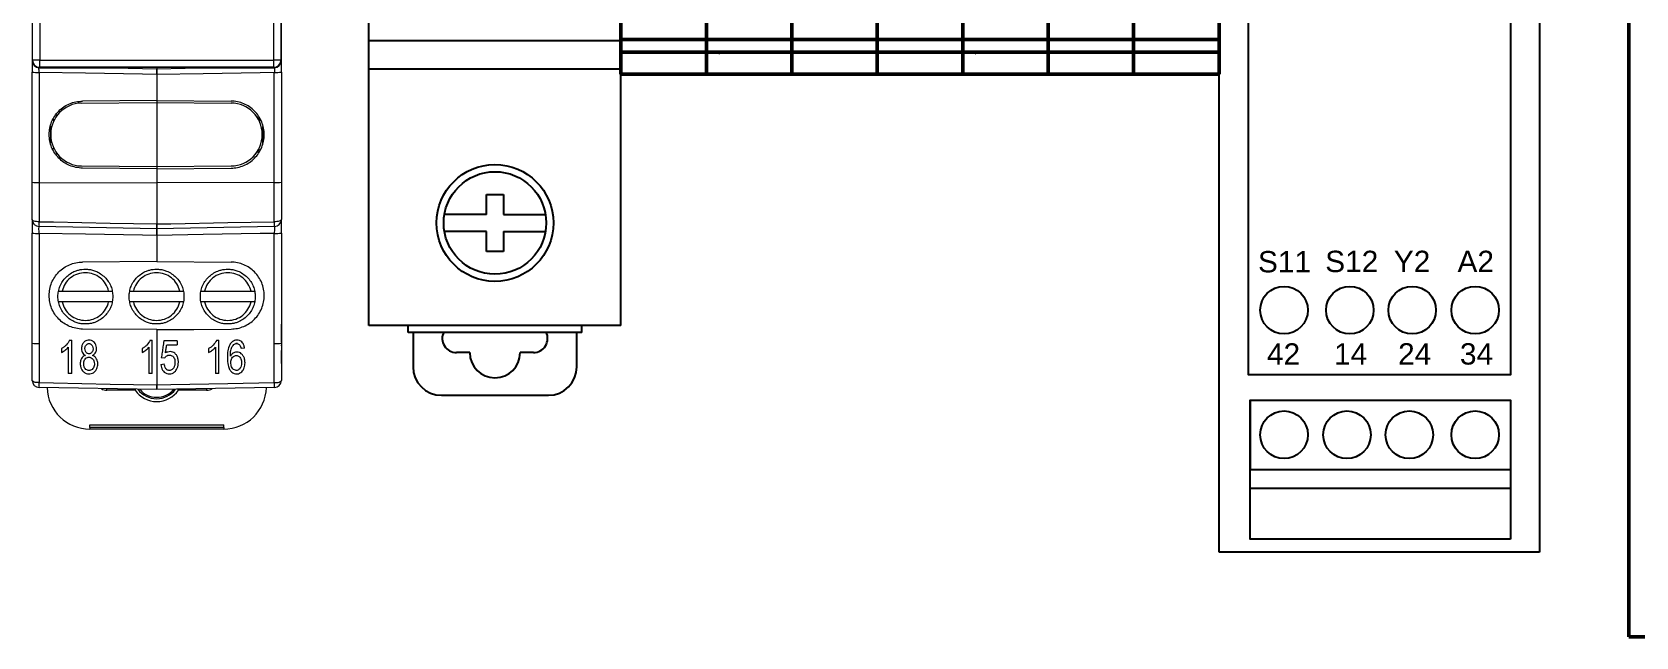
# Model space of a CAD drawing. Header units: millimetres. Extents: x -72 to 2978, y -1067 to 2817.
# Drawn here: x 1505.4 to 1618.1, y 111.4 to 153.9 of the extents above; entities that cross this region are included whole.
import ezdxf

# ---------------------------------------------------------------- set-up
doc = ezdxf.new("R2010")
doc.units = ezdxf.units.MM
doc.linetypes.add('Dashed', pattern=[2, 1, -1])
for name, color, linetype, lineweight in [('AM_0', 7, 'Continuous', 50), ('AM_4', 3, 'Continuous', 25), ('AM_9', 6, 'Dashed', 25)]:
    doc.layers.add(name, color=color, linetype=linetype, lineweight=lineweight)
doc.styles.get("Standard").update_dxf_attribs({"font": 'arial.ttf'})

# ---------------------------------------------------------------- blocks, each defined once
blk = doc.blocks.new('5_1469470000_PART4_0_in_1469470000_0')
at = {"layer": 'AM_0'}
for p, q in [((0, 125), (0, 0)), ((0.97, 125), (0, 125)), ((0.97, 125), (5.4, 39.1)), ((28.6, 39.1), (33.03, 125)), ((34, 125), (33.03, 125)), ((34, 0), (34, 125)), ((5.4, 39.1), (28.6, 39.1)), ((28.25, 11), (5.75, 11)), ((5.75, 11), (5.75, 3)), ((28.25, 11), (28.25, 3)), ((28.25, 3), (5.75, 3)), ((0, 0), (34, 0))]:
    blk.add_line(p, q, dxfattribs=at)

msp = doc.modelspace()

# ---------------------------------------------------------------- linework, layer by layer
for p, q in [((1588.8, 117.38), (1588.8, 230.48)), ((1611.3, 230.48), (1611.3, 117.38)), ((1590.97, 128.06), (1590.97, 123.17)), ((1609.27, 123.17), (1590.97, 123.17)), ((1609.27, 123.17), (1609.27, 121.85)), ((1609.27, 121.85), (1590.97, 121.85)), ((1611.3, 117.38), (1588.8, 117.38))]:
    msp.add_line(p, q)
at = {"color": 7, "linetype": 'Continuous'}
for p, q in [((1529.1, 133.29), (1529.1, 214.29)), ((1546.8, 133.29), (1546.8, 214.29)), ((1529.1, 153.29), (1546.8, 153.29)), ((1546.8, 151.29), (1529.1, 151.29)), ((1537.35, 142.49), (1538.55, 142.49)), ((1537.35, 141.09), (1537.35, 142.49)), ((1538.55, 142.49), (1538.55, 141.09)), ((1537.35, 141.09), (1534.4, 141.09)), ((1538.55, 141.09), (1541.5, 141.09)), ((1537.35, 139.89), (1534.4, 139.89)), ((1537.35, 138.49), (1537.35, 139.89)), ((1538.55, 139.89), (1541.5, 139.89)), ((1538.55, 139.89), (1538.55, 138.49)), ((1538.55, 138.49), (1537.35, 138.49)), ((1546.8, 133.29), (1529.1, 133.29)), ((1531.85, 132.79), (1531.85, 133.29)), ((1544.05, 132.79), (1544.05, 133.29)), ((1544.05, 132.79), (1531.85, 132.79)), ((1532.2, 132.79), (1532.2, 130.39)), ((1543.7, 130.39), (1543.7, 132.79)), ((1536.18, 131.39), (1535.25, 131.39)), ((1540.65, 131.39), (1539.72, 131.39)), ((1534.2, 128.39), (1541.7, 128.39))]:
    msp.add_line(p, q, dxfattribs=at)
at = {"color": 7, "linetype": 'Continuous', "lineweight": 15}
for p, q in [((1505.45, 195.69), (1505.45, 151.89)), ((1505.45, 195.55), (1505.45, 152.04)), ((1505.48, 151.92), (1505.48, 195.67)), ((1505.98, 195.67), (1505.98, 151.92)), ((1522.42, 151.92), (1522.42, 195.67)), ((1522.92, 195.67), (1522.92, 151.92)), ((1522.95, 151.89), (1522.95, 195.69)), ((1522.95, 152.04), (1522.95, 195.55)), ((1505.45, 151.89), (1505.48, 151.92)), ((1505.45, 143.35), (1505.45, 151.07)), ((1505.98, 151.92), (1505.48, 151.92)), ((1505.94, 151.06), (1505.94, 143.32)), ((1505.98, 151.42), (1505.95, 151.39)), ((1505.95, 151.39), (1512.2, 151.39)), ((1505.98, 151.92), (1522.42, 151.92)), ((1505.98, 151.42), (1505.98, 151.92)), ((1522.42, 151.42), (1505.98, 151.42)), ((1511.99, 151.41), (1511.99, 151.4)), ((1516.4, 151.41), (1511.99, 151.41)), ((1511.99, 151.4), (1511.99, 151.41)), ((1511.99, 151.4), (1512.2, 151.4)), ((1512.2, 151.33), (1512.2, 151.41)), ((1514.2, 151.29), (1512.2, 151.33)), ((1514.2, 151.41), (1514.2, 151.29)), ((1516.2, 151.33), (1514.2, 151.29)), ((1516.2, 151.41), (1516.2, 151.33)), ((1516.2, 151.4), (1516.4, 151.4)), ((1516.2, 151.39), (1522.45, 151.39)), ((1516.4, 151.4), (1516.4, 151.41)), ((1516.4, 151.4), (1516.4, 151.41)), ((1522.92, 151.92), (1522.42, 151.92)), ((1522.42, 151.42), (1522.42, 151.92)), ((1522.45, 151.39), (1522.42, 151.42)), ((1522.45, 143.32), (1522.45, 151.06)), ((1522.92, 151.92), (1522.95, 151.89)), ((1522.95, 151.07), (1522.95, 143.35)), ((1514.2, 150.91), (1514.2, 149.09)), ((1508.9, 148.91), (1514.2, 148.95)), ((1514.2, 149.09), (1508.98, 149.04)), ((1514.2, 149.09), (1519.42, 149.04)), ((1514.2, 148.95), (1514.2, 144.45)), ((1514.2, 148.95), (1519.42, 148.91)), ((1507.11, 148.08), (1507.23, 148.08)), ((1521.21, 147.95), (1521.34, 147.95)), ((1521.4, 147.64), (1521.4, 147.88)), ((1506.75, 147.28), (1506.75, 146.11)), ((1521.65, 146.08), (1521.65, 147.26)), ((1507, 145.69), (1506.9, 145.69)), ((1507.24, 145.33), (1507.11, 145.33)), ((1521.39, 145.45), (1521.21, 145.45)), ((1521.4, 145.46), (1521.4, 145.77)), ((1521.57, 146.34), (1521.65, 146.34)), ((1508.91, 144.5), (1514.2, 144.45)), ((1514.2, 144.3), (1508.98, 144.34)), ((1514.2, 144.45), (1519.42, 144.5)), ((1514.2, 144.3), (1519.42, 144.34)), ((1514.2, 144.3), (1514.2, 143.31)), ((1505.45, 140.74), (1505.45, 143.35)), ((1505.94, 143.32), (1514.2, 143.31)), ((1505.94, 143.32), (1505.94, 140.58)), ((1522.45, 143.32), (1514.2, 143.31)), ((1514.2, 143.31), (1514.2, 140.43)), ((1522.45, 140.58), (1522.45, 143.32)), ((1522.95, 143.35), (1522.95, 140.74)), ((1505.45, 132.05), (1505.45, 139.77)), ((1514.2, 140.09), (1505.94, 140.24)), ((1505.94, 139.76), (1505.94, 132.02)), ((1522.45, 140.24), (1514.2, 140.09)), ((1522.45, 132.02), (1522.45, 139.76)), ((1522.95, 139.77), (1522.95, 132.05)), ((1514.2, 139.61), (1514.2, 137.79)), ((1514.2, 137.79), (1508.98, 137.74)), ((1514.2, 137.79), (1519.42, 137.74)), ((1507.56, 135.7), (1510.82, 135.7)), ((1512.56, 135.7), (1515.82, 135.7)), ((1517.56, 135.7), (1520.82, 135.7)), ((1510.82, 134.95), (1507.56, 134.95)), ((1515.82, 134.95), (1512.56, 134.95)), ((1520.82, 134.95), (1517.56, 134.95)), ((1514.2, 133), (1508.98, 133.04)), ((1514.2, 133), (1514.2, 132.01)), ((1522.96, 133.42), (1522.95, 133.42)), ((1522.96, 133.39), (1522.95, 133.39)), ((1522.96, 132.09), (1522.96, 133.39)), ((1505.45, 129.44), (1505.45, 132.05)), ((1505.94, 132.02), (1505.94, 129.28)), ((1508.07, 132.27), (1508.23, 132.27)), ((1513.73, 132.27), (1513.89, 132.27)), ((1514.2, 132.01), (1514.2, 129.13)), ((1515.63, 132.21), (1515.63, 131.94)), ((1518.41, 132.27), (1518.56, 132.27)), ((1522.45, 129.28), (1522.45, 132.02)), ((1522.96, 132.09), (1522.95, 132.09)), ((1522.96, 132.07), (1522.95, 132.07)), ((1522.95, 132.05), (1522.95, 129.44)), ((1522.96, 132.05), (1522.95, 132.05)), ((1522.96, 131.93), (1522.95, 131.93)), ((1522.96, 131.86), (1522.95, 131.86)), ((1522.96, 131.86), (1522.96, 131.93)), ((1514.76, 130.99), (1514.52, 131.02)), ((1520.37, 131.7), (1520.13, 131.67)), ((1522.96, 131.57), (1522.95, 131.57)), ((1522.96, 131.54), (1522.95, 131.54)), ((1522.96, 130.63), (1522.96, 131.54)), ((1508.23, 129.93), (1507.99, 129.93)), ((1513.89, 129.93), (1513.65, 129.93)), ((1514.49, 130.56), (1514.73, 130.59)), ((1518.56, 129.93), (1518.32, 129.93)), ((1522.96, 130.63), (1522.95, 130.63)), ((1522.96, 130.57), (1522.95, 130.57)), ((1522.96, 130.22), (1522.95, 130.22)), ((1522.96, 130.12), (1522.95, 130.12)), ((1522.96, 129.9), (1522.95, 129.9)), ((1514.2, 128.79), (1505.94, 128.94)), ((1512.67, 128.75), (1510.7, 128.75)), ((1522.45, 128.94), (1514.2, 128.79)), ((1517.7, 128.75), (1515.72, 128.75)), ((1509.5, 126.32), (1518.9, 126.32)), ((1509.5, 126.12), (1509.5, 126.32)), ((1518.9, 126.12), (1518.9, 126.32)), ((1518.9, 126.12), (1509.5, 126.12)), ((1509.5, 126.12), (1509.5, 126.02)), ((1518.9, 126.02), (1509.5, 126.02)), ((1518.9, 126.12), (1518.9, 126.02))]:
    msp.add_line(p, q, dxfattribs=at)
at = {"color": 102, "linetype": 'Continuous', "lineweight": 15}
for p, q in [((1514.2, 149.09), (1514.2, 148.95)), ((1506.94, 147.77), (1506.94, 147.59)), ((1521.45, 147.51), (1521.45, 147.81)), ((1506.94, 145.82), (1506.94, 145.69)), ((1514.2, 144.45), (1514.2, 144.3)), ((1509.38, 132.02), (1509.51, 132.02)), ((1519.87, 132.02), (1519.76, 132.02)), ((1510.7, 128.75), (1510.7, 128.86)), ((1517.7, 128.86), (1517.7, 128.75))]:
    msp.add_line(p, q, dxfattribs=at)
for points in [[(1590.87, 217.22), (1609.27, 217.22), (1609.27, 129.83), (1590.87, 129.83)], [(1609.27, 118.29), (1590.97, 118.29), (1590.97, 128.06), (1609.27, 128.06)]]:
    msp.add_lwpolyline(points, close=True)
at = {"color": 7, "linetype": 'Continuous', "lineweight": 15, "flags": 128}
for points in [[(1514.2, 150.91), (1513.2, 150.93), (1509.2, 151), (1505.94, 151.06)], [(1522.45, 151.06), (1521.46, 151.04), (1517.46, 150.97), (1514.2, 150.91)], [(1505.94, 140.58), (1505.84, 140.58), (1505.75, 140.59), (1505.66, 140.6), (1505.59, 140.62), (1505.53, 140.65), (1505.48, 140.68), (1505.46, 140.71), (1505.45, 140.74)], [(1505.94, 140.58), (1506.94, 140.56), (1510.94, 140.48), (1514.2, 140.43)], [(1514.2, 139.61), (1513.2, 139.63), (1509.2, 139.7), (1505.94, 139.76)], [(1514.2, 140.43), (1515.2, 140.44), (1519.19, 140.52), (1522.45, 140.58)], [(1522.45, 139.76), (1521.46, 139.74), (1517.46, 139.67), (1514.2, 139.61)], [(1522.95, 140.74), (1522.94, 140.71), (1522.91, 140.68), (1522.86, 140.65), (1522.8, 140.62), (1522.73, 140.6), (1522.64, 140.59), (1522.55, 140.58), (1522.45, 140.58)], [(1514.2, 133), (1516.81, 133.02), (1519.42, 133.04)], [(1505.94, 129.28), (1505.84, 129.28), (1505.75, 129.29), (1505.66, 129.3), (1505.59, 129.32), (1505.53, 129.35), (1505.48, 129.38), (1505.46, 129.41), (1505.45, 129.44)], [(1505.94, 129.28), (1506.94, 129.26), (1510.94, 129.18), (1514.2, 129.13)], [(1514.2, 129.13), (1515.2, 129.14), (1519.19, 129.22), (1522.45, 129.28)], [(1522.45, 129.28), (1522.55, 129.28), (1522.64, 129.29), (1522.73, 129.3), (1522.8, 129.32), (1522.86, 129.35), (1522.91, 129.38), (1522.94, 129.41), (1522.95, 129.44)]]:
    msp.add_lwpolyline(points, dxfattribs=at)
at = {"color": 7, "linetype": 'Continuous'}
for radius in [4.1, 3.6]:
    msp.add_circle((1537.95, 140.49), radius, dxfattribs=at)
for centre in [(1593.36, 134.37), (1597.98, 134.37), (1602.36, 134.37), (1606.78, 134.37), (1593.36, 125.62), (1597.78, 125.62), (1602.16, 125.62), (1606.78, 125.62)]:
    msp.add_circle(centre, 1.67)
at = {"color": 7, "linetype": 'Continuous', "lineweight": 15}
for centre, radius, start, end in [((1505.82, 154.48), 3.42, 263.7965, 272.0287), ((1505.98, 151.92), 0.5, 180.0016, 269.9983), ((1522.42, 151.92), 0.5, 270.0017, 359.9984), ((1522.58, 154.48), 3.42, 267.9713, 276.2035), ((1519.4, 146.7), 2.21, 270.5, 89.5), ((1505.82, 145.88), 2.56, 261.7006, 272.7065), ((1522.58, 145.88), 2.56, 267.2935, 278.2994), ((1505.95, 140.74), 0.5, 180, 269), ((1505.82, 143.18), 3.42, 263.7973, 272.0285), ((1511.75, 140.41), 5.82, 178.3416, 181.6584), ((1522.45, 140.74), 0.5, 271, 0), ((1516.64, 140.41), 5.82, 358.3416, 1.6584), ((1522.58, 143.18), 3.42, 267.9715, 276.2027), ((1505.82, 134.58), 2.56, 261.6988, 272.708), ((1522.58, 134.58), 2.56, 267.292, 278.3012), ((1505.95, 129.44), 0.5, 180, 269), ((1511.75, 129.11), 5.82, 178.3416, 181.6584), ((1509.5, 129.02), 3, 181.7547, 270), ((1514.2, 129.8), 1.85, 214.5739, 325.4261), ((1514.2, 129.8), 1.65, 216.5266, 323.4734), ((1514.2, 129.8), 1.55, 219.4127, 320.5873), ((1518.9, 129.02), 3, 270, 358.2335), ((1522.45, 129.44), 0.5, 271, 0), ((1516.64, 129.11), 5.82, 358.3416, 1.6584)]:
    msp.add_arc(centre, radius, start, end, dxfattribs=at)
at = {"color": 7, "linetype": 'Continuous'}
for centre, radius, start, end in [((1535.25, 132.39), 1, 154.0053, 270), ((1540.65, 132.39), 1, 270, 25.9947), ((1537.95, 131.39), 1.77, 180, 0), ((1534.2, 130.39), 2, 180, 270), ((1541.7, 130.39), 2, 270, 0)]:
    msp.add_arc(centre, radius, start, end, dxfattribs=at)
at = {"color": 102, "linetype": 'Continuous', "lineweight": 15}
for centre, start, end in [((1510.7, 129.55), 240.7879, 270), ((1517.7, 129.55), 270, 298.966)]:
    msp.add_arc(centre, 0.8, start, end, dxfattribs=at)
at = {"color": 7, "linetype": 'Continuous', "lineweight": 15}
for centre, major_axis, ratio, start_param, end_param in [((1505.95, 151.89), (-0.354, -0.354), 0.999973, 5.497801, 7.06857), ((1522.45, 151.89), (0.354, -0.354), 0.999973, 5.497801, 7.06857), ((1508.96, 146.7), (-1.41, 1.7), 0.999163, 5.615437, 8.706415), ((1521.45, 146.64), (0.142, 0.144), 0.975618, 5.503958, 6.182554)]:
    msp.add_ellipse(centre, major_axis=major_axis, ratio=ratio, start_param=start_param, end_param=end_param, dxfattribs=at)
for points, knots in [([(1505.45, 151.89), (1505.45, 151.83), (1505.45, 151.7), (1505.45, 151.41), (1505.45, 151.19), (1505.45, 151.07)], [0, 0, 0, 0, 0.322195, 0.661098, 1, 1, 1, 1]), ([(1514.2, 151.3), (1514.2, 151.3), (1514.2, 151.27), (1514.2, 151.16), (1514.2, 151.03), (1514.2, 150.94), (1514.2, 150.91)], [0, 0, 0, 0, 0.087417, 0.44514, 0.802841, 1, 1, 1, 1]), ([(1514.2, 150.91), (1514.2, 150.97), (1514.2, 151.08), (1514.2, 151.22), (1514.2, 151.28), (1514.2, 151.3)], [0, 0, 0, 0, 0.359008, 0.718015, 1, 1, 1, 1]), ([(1522.95, 151.07), (1522.95, 151.14), (1522.95, 151.31), (1522.95, 151.58), (1522.95, 151.8), (1522.95, 151.87), (1522.95, 151.89)], [0, 0, 0, 0, 0.183153, 0.515053, 0.846973, 1, 1, 1, 1]), ([(1508.98, 144.34), (1508.67, 144.35), (1508.36, 144.41), (1507.94, 144.59), (1507.81, 144.66), (1507.55, 144.83), (1507.44, 144.93), (1507.22, 145.15), (1507.12, 145.27), (1506.95, 145.52), (1506.88, 145.66), (1506.76, 145.94), (1506.72, 146.09), (1506.66, 146.39), (1506.65, 146.54), (1506.65, 146.85), (1506.66, 147), (1506.72, 147.3), (1506.76, 147.45), (1506.88, 147.73), (1506.95, 147.86), (1507.12, 148.12), (1507.22, 148.24), (1507.43, 148.46), (1507.55, 148.55), (1507.8, 148.73), (1507.94, 148.8), (1508.36, 148.98), (1508.67, 149.04), (1508.98, 149.04)], [0, 0, 0, 0, 0.125, 0.125, 0.1875, 0.1875, 0.25, 0.25, 0.3125, 0.3125, 0.375, 0.375, 0.4375, 0.4375, 0.5, 0.5, 0.5625, 0.5625, 0.625, 0.625, 0.6875, 0.6875, 0.75, 0.75, 0.8125, 0.8125, 0.875, 0.875, 1, 1, 1, 1]), ([(1519.42, 144.34), (1519.57, 144.35), (1519.72, 144.36), (1520.02, 144.42), (1520.17, 144.47), (1520.45, 144.59), (1520.59, 144.66), (1520.84, 144.83), (1520.96, 144.93), (1521.17, 145.15), (1521.27, 145.27), (1521.44, 145.52), (1521.51, 145.66), (1521.69, 146.08), (1521.75, 146.39), (1521.75, 146.85), (1521.73, 147), (1521.67, 147.3), (1521.63, 147.45), (1521.51, 147.73), (1521.44, 147.87), (1521.27, 148.12), (1521.17, 148.24), (1520.85, 148.57), (1520.59, 148.74), (1520.17, 148.92), (1520.02, 148.96), (1519.72, 149.03), (1519.57, 149.04), (1519.42, 149.04)], [0, 0, 0, 0, 0.0625, 0.0625, 0.125, 0.125, 0.1875, 0.1875, 0.25, 0.25, 0.3125, 0.3125, 0.375, 0.375, 0.5, 0.5, 0.5625, 0.5625, 0.625, 0.625, 0.6875, 0.6875, 0.75, 0.75, 0.875, 0.875, 0.9375, 0.9375, 1, 1, 1, 1]), ([(1505.45, 140.74), (1505.45, 140.74), (1505.45, 140.64), (1505.45, 140.37), (1505.45, 140.26), (1505.45, 140.03), (1505.45, 139.9), (1505.45, 139.77)], [0, 0, 0, 0, 0.5, 0.5, 0.75, 0.75, 1, 1, 1, 1]), ([(1505.94, 139.76), (1505.94, 139.89), (1505.93, 140.01), (1505.93, 140.19), (1505.94, 140.24), (1505.94, 140.24)], [0, 0, 0, 0, 0.5, 0.5, 1, 1, 1, 1]), ([(1514.2, 140.43), (1514.2, 140.33), (1514.2, 140.24), (1514.2, 140.13), (1514.2, 140.09), (1514.2, 140.09)], [0, 0, 0, 0, 0.5, 0.5, 1, 1, 1, 1]), ([(1514.2, 140.09), (1514.2, 140.09), (1514.2, 140.13), (1514.2, 140.24), (1514.2, 140.33), (1514.2, 140.43)], [0, 0, 0, 0, 0.5, 0.5, 1, 1, 1, 1]), ([(1514.2, 140.09), (1514.2, 140.09), (1514.2, 140.04), (1514.2, 139.87), (1514.2, 139.74), (1514.2, 139.61)], [0, 0, 0, 0, 0.5, 0.5, 1, 1, 1, 1]), ([(1514.2, 139.61), (1514.2, 139.74), (1514.2, 139.87), (1514.2, 140.04), (1514.2, 140.09), (1514.2, 140.09)], [0, 0, 0, 0, 0.5, 0.5, 1, 1, 1, 1]), ([(1522.45, 140.24), (1522.46, 140.24), (1522.46, 140.19), (1522.46, 140.01), (1522.46, 139.89), (1522.45, 139.76)], [0, 0, 0, 0, 0.5, 0.5, 1, 1, 1, 1]), ([(1522.95, 139.77), (1522.95, 140.03), (1522.95, 140.28), (1522.95, 140.55), (1522.95, 140.62), (1522.95, 140.71), (1522.95, 140.74), (1522.95, 140.74)], [0, 0, 0, 0, 0.5, 0.5, 0.75, 0.75, 1, 1, 1, 1]), ([(1508.98, 133.04), (1508.67, 133.05), (1508.36, 133.11), (1507.94, 133.29), (1507.81, 133.36), (1507.55, 133.53), (1507.44, 133.63), (1507.22, 133.85), (1507.12, 133.97), (1506.95, 134.22), (1506.88, 134.36), (1506.76, 134.64), (1506.72, 134.79), (1506.66, 135.09), (1506.65, 135.24), (1506.65, 135.55), (1506.66, 135.7), (1506.72, 136), (1506.76, 136.15), (1506.88, 136.43), (1506.95, 136.56), (1507.12, 136.82), (1507.22, 136.94), (1507.43, 137.16), (1507.55, 137.25), (1507.8, 137.43), (1507.94, 137.5), (1508.36, 137.68), (1508.67, 137.74), (1508.98, 137.74)], [0, 0, 0, 0, 0.125, 0.125, 0.1875, 0.1875, 0.25, 0.25, 0.3125, 0.3125, 0.375, 0.375, 0.4375, 0.4375, 0.5, 0.5, 0.5625, 0.5625, 0.625, 0.625, 0.6875, 0.6875, 0.75, 0.75, 0.8125, 0.8125, 0.875, 0.875, 1, 1, 1, 1]), ([(1519.42, 133.04), (1519.57, 133.05), (1519.72, 133.06), (1520.02, 133.12), (1520.17, 133.17), (1520.45, 133.29), (1520.59, 133.36), (1520.84, 133.53), (1520.96, 133.63), (1521.17, 133.85), (1521.27, 133.97), (1521.44, 134.22), (1521.51, 134.36), (1521.69, 134.78), (1521.75, 135.09), (1521.75, 135.55), (1521.73, 135.7), (1521.67, 136), (1521.63, 136.15), (1521.51, 136.43), (1521.44, 136.57), (1521.27, 136.82), (1521.17, 136.94), (1520.85, 137.27), (1520.59, 137.44), (1520.17, 137.62), (1520.02, 137.66), (1519.72, 137.73), (1519.57, 137.74), (1519.42, 137.74)], [0, 0, 0, 0, 0.0625, 0.0625, 0.125, 0.125, 0.1875, 0.1875, 0.25, 0.25, 0.3125, 0.3125, 0.375, 0.375, 0.5, 0.5, 0.5625, 0.5625, 0.625, 0.625, 0.6875, 0.6875, 0.75, 0.75, 0.875, 0.875, 0.9375, 0.9375, 1, 1, 1, 1]), ([(1509.19, 133.4), (1509.14, 133.4), (1509.04, 133.4), (1508.9, 133.42), (1508.76, 133.44), (1508.62, 133.48), (1508.4, 133.56), (1508.12, 133.7), (1507.82, 133.95), (1507.57, 134.26), (1507.39, 134.6), (1507.29, 134.96), (1507.25, 135.32), (1507.29, 135.69), (1507.39, 136.05), (1507.57, 136.39), (1507.82, 136.69), (1508.12, 136.94), (1508.43, 137.1), (1508.71, 137.19), (1508.95, 137.24), (1509.11, 137.25), (1509.19, 137.25)], [0, 0, 0, 0, 0.024176, 0.048139, 0.072026, 0.095974, 0.120121, 0.185059, 0.250086, 0.315023, 0.38005, 0.439993, 0.500024, 0.559968, 0.619999, 0.684937, 0.749963, 0.814901, 0.879927, 0.92, 0.95981, 1, 1, 1, 1]), ([(1509.19, 137), (1508.81, 137), (1508.44, 136.87), (1507.85, 136.4), (1507.64, 136.07), (1507.56, 135.7)], [0, 0, 0, 0, 0.5, 0.5, 1, 1, 1, 1]), ([(1509.19, 137.25), (1509.24, 137.25), (1509.33, 137.24), (1509.48, 137.23), (1509.62, 137.2), (1509.76, 137.16), (1509.97, 137.09), (1510.25, 136.94), (1510.56, 136.69), (1510.81, 136.39), (1510.99, 136.05), (1511.09, 135.69), (1511.12, 135.32), (1511.09, 134.96), (1510.99, 134.6), (1510.81, 134.26), (1510.56, 133.95), (1510.25, 133.7), (1509.95, 133.54), (1509.67, 133.45), (1509.43, 133.41), (1509.27, 133.4), (1509.19, 133.4)], [0, 0, 0, 0, 0.024176, 0.048139, 0.072026, 0.095974, 0.120121, 0.185059, 0.250086, 0.315023, 0.38005, 0.439993, 0.500024, 0.559968, 0.619999, 0.684937, 0.749963, 0.814901, 0.879927, 0.92, 0.95981, 1, 1, 1, 1]), ([(1510.82, 135.7), (1510.74, 136.07), (1510.53, 136.4), (1509.94, 136.87), (1509.57, 137), (1509.19, 137)], [0, 0, 0, 0, 0.5, 0.5, 1, 1, 1, 1]), ([(1514.19, 133.4), (1514.14, 133.4), (1514.04, 133.4), (1513.9, 133.42), (1513.76, 133.44), (1513.62, 133.48), (1513.4, 133.56), (1513.12, 133.7), (1512.82, 133.95), (1512.57, 134.26), (1512.39, 134.6), (1512.29, 134.96), (1512.25, 135.32), (1512.29, 135.69), (1512.39, 136.05), (1512.57, 136.39), (1512.82, 136.69), (1513.12, 136.94), (1513.43, 137.1), (1513.71, 137.19), (1513.95, 137.24), (1514.11, 137.25), (1514.19, 137.25)], [0, 0, 0, 0, 0.024176, 0.048139, 0.072026, 0.095974, 0.120121, 0.185059, 0.250086, 0.315023, 0.38005, 0.439993, 0.500024, 0.559968, 0.619999, 0.684937, 0.749963, 0.814901, 0.879927, 0.92, 0.95981, 1, 1, 1, 1]), ([(1514.19, 137), (1513.81, 137), (1513.44, 136.87), (1512.85, 136.4), (1512.64, 136.07), (1512.56, 135.7)], [0, 0, 0, 0, 0.5, 0.5, 1, 1, 1, 1]), ([(1514.19, 137.25), (1514.24, 137.25), (1514.33, 137.24), (1514.48, 137.23), (1514.62, 137.2), (1514.76, 137.16), (1514.97, 137.09), (1515.25, 136.94), (1515.56, 136.69), (1515.81, 136.39), (1515.99, 136.05), (1516.09, 135.69), (1516.12, 135.32), (1516.09, 134.96), (1515.99, 134.6), (1515.81, 134.26), (1515.56, 133.95), (1515.25, 133.7), (1514.95, 133.54), (1514.67, 133.45), (1514.43, 133.41), (1514.27, 133.4), (1514.19, 133.4)], [0, 0, 0, 0, 0.024176, 0.048139, 0.072026, 0.095974, 0.120121, 0.185059, 0.250086, 0.315023, 0.38005, 0.439993, 0.500024, 0.559968, 0.619999, 0.684937, 0.749963, 0.814901, 0.879927, 0.92, 0.95981, 1, 1, 1, 1]), ([(1515.82, 135.7), (1515.74, 136.07), (1515.53, 136.4), (1514.94, 136.87), (1514.57, 137), (1514.19, 137)], [0, 0, 0, 0, 0.5, 0.5, 1, 1, 1, 1]), ([(1519.19, 133.4), (1519.14, 133.4), (1519.04, 133.4), (1518.9, 133.42), (1518.76, 133.44), (1518.62, 133.48), (1518.4, 133.56), (1518.12, 133.7), (1517.82, 133.95), (1517.57, 134.26), (1517.39, 134.6), (1517.29, 134.96), (1517.25, 135.32), (1517.29, 135.69), (1517.39, 136.05), (1517.57, 136.39), (1517.82, 136.69), (1518.12, 136.94), (1518.43, 137.1), (1518.71, 137.19), (1518.95, 137.24), (1519.11, 137.25), (1519.19, 137.25)], [0, 0, 0, 0, 0.024176, 0.048139, 0.072026, 0.095974, 0.120121, 0.185059, 0.250086, 0.315023, 0.38005, 0.439993, 0.500024, 0.559968, 0.619999, 0.684937, 0.749963, 0.814901, 0.879927, 0.92, 0.95981, 1, 1, 1, 1]), ([(1519.19, 137), (1518.81, 137), (1518.44, 136.87), (1517.85, 136.4), (1517.64, 136.07), (1517.56, 135.7)], [0, 0, 0, 0, 0.5, 0.5, 1, 1, 1, 1]), ([(1519.19, 137.25), (1519.24, 137.25), (1519.33, 137.24), (1519.48, 137.23), (1519.62, 137.2), (1519.76, 137.16), (1519.97, 137.09), (1520.25, 136.94), (1520.56, 136.69), (1520.81, 136.39), (1520.99, 136.05), (1521.09, 135.69), (1521.12, 135.32), (1521.09, 134.96), (1520.99, 134.6), (1520.81, 134.26), (1520.56, 133.95), (1520.25, 133.7), (1519.95, 133.54), (1519.67, 133.45), (1519.43, 133.41), (1519.27, 133.4), (1519.19, 133.4)], [0, 0, 0, 0, 0.024176, 0.048139, 0.072026, 0.095974, 0.120121, 0.185059, 0.250086, 0.315023, 0.38005, 0.439993, 0.500024, 0.559968, 0.619999, 0.684937, 0.749963, 0.814901, 0.879927, 0.92, 0.95981, 1, 1, 1, 1]), ([(1520.82, 135.7), (1520.74, 136.07), (1520.53, 136.4), (1519.94, 136.87), (1519.57, 137), (1519.19, 137)], [0, 0, 0, 0, 0.5, 0.5, 1, 1, 1, 1]), ([(1507.56, 134.95), (1507.64, 134.58), (1507.85, 134.25), (1508.44, 133.78), (1508.81, 133.65), (1509.19, 133.65)], [0, 0, 0, 0, 0.5, 0.5, 1, 1, 1, 1]), ([(1509.19, 133.65), (1509.57, 133.65), (1509.94, 133.78), (1510.53, 134.25), (1510.74, 134.58), (1510.82, 134.95)], [0, 0, 0, 0, 0.5, 0.5, 1, 1, 1, 1]), ([(1512.56, 134.95), (1512.64, 134.58), (1512.85, 134.25), (1513.44, 133.78), (1513.81, 133.65), (1514.19, 133.65)], [0, 0, 0, 0, 0.5, 0.5, 1, 1, 1, 1]), ([(1514.19, 133.65), (1514.57, 133.65), (1514.94, 133.78), (1515.53, 134.25), (1515.74, 134.58), (1515.82, 134.95)], [0, 0, 0, 0, 0.5, 0.5, 1, 1, 1, 1]), ([(1517.56, 134.95), (1517.64, 134.58), (1517.85, 134.25), (1518.44, 133.78), (1518.81, 133.65), (1519.19, 133.65)], [0, 0, 0, 0, 0.5, 0.5, 1, 1, 1, 1]), ([(1519.19, 133.65), (1519.57, 133.65), (1519.94, 133.78), (1520.53, 134.25), (1520.74, 134.58), (1520.82, 134.95)], [0, 0, 0, 0, 0.5, 0.5, 1, 1, 1, 1]), ([(1508.07, 132.27), (1508.02, 132.14), (1507.93, 132.02), (1507.84, 131.92), (1507.79, 131.87), (1507.74, 131.83), (1507.68, 131.78), (1507.63, 131.74), (1507.57, 131.7), (1507.51, 131.67)], [0, 0, 0, 0, 0.500335, 0.500335, 0.500335, 0.750302, 0.750302, 0.750302, 1, 1, 1, 1]), ([(1508.23, 129.93), (1508.23, 130.02), (1508.23, 130.21), (1508.23, 130.49), (1508.23, 130.79), (1508.23, 131.17), (1508.23, 131.67), (1508.23, 132.06), (1508.23, 132.27)], [0, 0, 0, 0, 0.12047, 0.243906, 0.37041, 0.500076, 0.740119, 1, 1, 1, 1]), ([(1509.44, 132.27), (1509.42, 132.27), (1509.4, 132.27), (1509.38, 132.26), (1509.33, 132.26), (1509.27, 132.24), (1509.22, 132.22), (1509.16, 132.19), (1509.11, 132.15), (1509.07, 132.1), (1509.03, 132.06), (1508.99, 132), (1508.97, 131.94), (1508.93, 131.86), (1508.92, 131.76), (1508.92, 131.67)], [0, 0, 0, 0, 0.065755, 0.065755, 0.065755, 0.254168, 0.254168, 0.254168, 0.468613, 0.468613, 0.468613, 0.681703, 0.681703, 0.681703, 1, 1, 1, 1]), ([(1509.16, 131.68), (1509.16, 131.71), (1509.16, 131.73), (1509.17, 131.76), (1509.17, 131.8), (1509.19, 131.84), (1509.2, 131.87), (1509.22, 131.9), (1509.25, 131.94), (1509.28, 131.96), (1509.3, 131.98), (1509.32, 132), (1509.35, 132.01), (1509.38, 132.02), (1509.41, 132.03), (1509.44, 132.03)], [0, 0, 0, 0, 0.17141, 0.17141, 0.17141, 0.399207, 0.399207, 0.399207, 0.634505, 0.634505, 0.634505, 0.81784, 0.81784, 0.81784, 1, 1, 1, 1]), ([(1509.97, 131.66), (1509.97, 131.72), (1509.96, 131.79), (1509.95, 131.85), (1509.93, 131.91), (1509.91, 131.97), (1509.87, 132.02), (1509.85, 132.07), (1509.81, 132.11), (1509.77, 132.14), (1509.73, 132.18), (1509.68, 132.22), (1509.62, 132.24), (1509.56, 132.26), (1509.5, 132.27), (1509.44, 132.27)], [0, 0, 0, 0, 0.210197, 0.210197, 0.210197, 0.421737, 0.421737, 0.421737, 0.596064, 0.596064, 0.596064, 0.799645, 0.799645, 0.799645, 1, 1, 1, 1]), ([(1509.44, 132.03), (1509.46, 132.03), (1509.47, 132.03), (1509.49, 132.02), (1509.51, 132.02), (1509.54, 132.01), (1509.56, 132), (1509.59, 131.98), (1509.61, 131.96), (1509.63, 131.93), (1509.66, 131.91), (1509.68, 131.87), (1509.7, 131.84), (1509.72, 131.78), (1509.73, 131.72), (1509.73, 131.66)], [0, 0, 0, 0, 0.087293, 0.087293, 0.087293, 0.237061, 0.237061, 0.237061, 0.423087, 0.423087, 0.423087, 0.645352, 0.645352, 0.645352, 1, 1, 1, 1]), ([(1513.73, 132.27), (1513.68, 132.14), (1513.59, 132.02), (1513.5, 131.92), (1513.45, 131.87), (1513.4, 131.83), (1513.34, 131.78), (1513.29, 131.74), (1513.23, 131.7), (1513.17, 131.67)], [0, 0, 0, 0, 0.500723, 0.500723, 0.500723, 0.750495, 0.750495, 0.750495, 1, 1, 1, 1]), ([(1513.89, 129.93), (1513.89, 130.02), (1513.89, 130.21), (1513.89, 130.5), (1513.89, 130.79), (1513.89, 131.18), (1513.89, 131.67), (1513.89, 132.07), (1513.89, 132.27)], [0, 0, 0, 0, 0.121699, 0.245558, 0.371651, 0.500046, 0.743449, 1, 1, 1, 1]), ([(1514.7, 132.21), (1514.68, 132.07), (1514.64, 131.8), (1514.58, 131.41), (1514.54, 131.15), (1514.52, 131.02)], [0, 0, 0, 0, 0.345187, 0.678452, 1, 1, 1, 1]), ([(1515.63, 132.21), (1515.47, 132.21), (1515.16, 132.21), (1514.85, 132.21), (1514.7, 132.21)], [0, 0, 0, 0, 0.512391, 1, 1, 1, 1]), ([(1514.81, 131.37), (1514.83, 131.46), (1514.86, 131.65), (1514.89, 131.84), (1514.9, 131.94)], [0, 0, 0, 0, 0.493551, 1, 1, 1, 1]), ([(1514.9, 131.94), (1515.02, 131.94), (1515.26, 131.94), (1515.51, 131.94), (1515.63, 131.94)], [0, 0, 0, 0, 0.4875, 1, 1, 1, 1]), ([(1518.41, 132.27), (1518.35, 132.14), (1518.27, 132.02), (1518.17, 131.92), (1518.13, 131.87), (1518.07, 131.83), (1518.02, 131.78), (1517.96, 131.74), (1517.9, 131.7), (1517.84, 131.67)], [0, 0, 0, 0, 0.499499, 0.499499, 0.499499, 0.749886, 0.749886, 0.749886, 1, 1, 1, 1]), ([(1518.56, 129.93), (1518.56, 130.02), (1518.56, 130.21), (1518.56, 130.49), (1518.56, 130.79), (1518.56, 131.18), (1518.56, 131.67), (1518.56, 132.06), (1518.56, 132.27)], [0, 0, 0, 0, 0.121062, 0.244704, 0.37101, 0.50006, 0.741832, 1, 1, 1, 1]), ([(1519.83, 132.27), (1519.8, 132.27), (1519.77, 132.26), (1519.74, 132.26), (1519.68, 132.25), (1519.63, 132.23), (1519.58, 132.2), (1519.51, 132.16), (1519.45, 132.11), (1519.4, 132.05), (1519.35, 131.98), (1519.31, 131.91), (1519.28, 131.84), (1519.23, 131.7), (1519.2, 131.56), (1519.18, 131.41), (1519.17, 131.28), (1519.17, 131.15), (1519.16, 131.02)], [0, 0, 0, 0, 0.061961, 0.061961, 0.061961, 0.167905, 0.167905, 0.167905, 0.319669, 0.319669, 0.319669, 0.470138, 0.470138, 0.470138, 0.749646, 0.749646, 0.749646, 1, 1, 1, 1]), ([(1519.37, 131.13), (1519.37, 131.19), (1519.37, 131.24), (1519.38, 131.29), (1519.38, 131.35), (1519.39, 131.4), (1519.39, 131.46), (1519.4, 131.51), (1519.41, 131.57), (1519.42, 131.62), (1519.44, 131.67), (1519.46, 131.72), (1519.48, 131.77)], [0, 0, 0, 0, 0.251225, 0.251225, 0.251225, 0.501106, 0.501106, 0.501106, 0.750212, 0.750212, 0.750212, 1, 1, 1, 1]), ([(1519.48, 131.77), (1519.49, 131.8), (1519.5, 131.82), (1519.51, 131.84), (1519.54, 131.88), (1519.57, 131.92), (1519.61, 131.95), (1519.64, 131.98), (1519.67, 132), (1519.7, 132.01), (1519.73, 132.02), (1519.77, 132.03), (1519.8, 132.03)], [0, 0, 0, 0, 0.167214, 0.167214, 0.167214, 0.508977, 0.508977, 0.508977, 0.755073, 0.755073, 0.755073, 1, 1, 1, 1]), ([(1519.8, 132.03), (1519.84, 132.03), (1519.87, 132.02), (1519.9, 132.01), (1519.93, 132), (1519.96, 131.98), (1519.98, 131.96), (1520, 131.95), (1520.01, 131.93), (1520.03, 131.92)], [0, 0, 0, 0, 0.366478, 0.366478, 0.366478, 0.749796, 0.749796, 0.749796, 1, 1, 1, 1]), ([(1520.37, 131.7), (1520.36, 131.73), (1520.36, 131.77), (1520.35, 131.81), (1520.33, 131.88), (1520.31, 131.95), (1520.27, 132.02), (1520.24, 132.06), (1520.21, 132.11), (1520.17, 132.14), (1520.12, 132.18), (1520.07, 132.22), (1520.01, 132.24), (1519.96, 132.26), (1519.89, 132.27), (1519.83, 132.27)], [0, 0, 0, 0, 0.126815, 0.126815, 0.126815, 0.392507, 0.392507, 0.392507, 0.576716, 0.576716, 0.576716, 0.789851, 0.789851, 0.789851, 1, 1, 1, 1]), ([(1520.03, 131.92), (1520.05, 131.88), (1520.08, 131.84), (1520.09, 131.8), (1520.1, 131.78), (1520.11, 131.76), (1520.11, 131.73), (1520.12, 131.71), (1520.12, 131.69), (1520.13, 131.67)], [0, 0, 0, 0, 0.500381, 0.500381, 0.500381, 0.750413, 0.750413, 0.750413, 1, 1, 1, 1]), ([(1507.51, 131.4), (1507.55, 131.42), (1507.6, 131.44), (1507.64, 131.47), (1507.68, 131.5), (1507.72, 131.52), (1507.77, 131.55), (1507.81, 131.58), (1507.84, 131.62), (1507.88, 131.65), (1507.92, 131.68), (1507.95, 131.72), (1507.99, 131.76)], [0, 0, 0, 0, 0.251365, 0.251365, 0.251365, 0.500161, 0.500161, 0.500161, 0.749907, 0.749907, 0.749907, 1, 1, 1, 1]), ([(1507.51, 131.67), (1507.51, 131.62), (1507.51, 131.53), (1507.51, 131.44), (1507.51, 131.4)], [0, 0, 0, 0, 0.506558, 1, 1, 1, 1]), ([(1507.99, 131.76), (1507.99, 131.65), (1507.99, 131.43), (1507.99, 131.11), (1507.99, 130.8), (1507.99, 130.5), (1507.99, 130.21), (1507.99, 130.02), (1507.99, 129.93)], [0, 0, 0, 0, 0.176706, 0.34924, 0.517713, 0.682244, 0.84296, 1, 1, 1, 1]), ([(1509.2, 131.19), (1509.17, 131.18), (1509.14, 131.17), (1509.11, 131.16), (1509.05, 131.13), (1509.01, 131.09), (1508.97, 131.05), (1508.93, 131), (1508.9, 130.95), (1508.88, 130.89), (1508.84, 130.8), (1508.83, 130.7), (1508.83, 130.61)], [0, 0, 0, 0, 0.131508, 0.131508, 0.131508, 0.367648, 0.367648, 0.367648, 0.601923, 0.601923, 0.601923, 1, 1, 1, 1]), ([(1508.92, 131.67), (1508.92, 131.64), (1508.92, 131.61), (1508.92, 131.58), (1508.93, 131.52), (1508.94, 131.47), (1508.97, 131.41), (1508.99, 131.37), (1509.02, 131.33), (1509.05, 131.29), (1509.1, 131.25), (1509.15, 131.22), (1509.2, 131.19)], [0, 0, 0, 0, 0.14643, 0.14643, 0.14643, 0.452509, 0.452509, 0.452509, 0.699952, 0.699952, 0.699952, 1, 1, 1, 1]), ([(1509.07, 130.61), (1509.07, 130.65), (1509.07, 130.7), (1509.08, 130.74), (1509.09, 130.79), (1509.11, 130.84), (1509.13, 130.88), (1509.16, 130.92), (1509.19, 130.96), (1509.23, 130.99), (1509.26, 131.01), (1509.29, 131.03), (1509.33, 131.05), (1509.36, 131.06), (1509.4, 131.07), (1509.44, 131.07)], [0, 0, 0, 0, 0.212657, 0.212657, 0.212657, 0.432528, 0.432528, 0.432528, 0.652542, 0.652542, 0.652542, 0.827175, 0.827175, 0.827175, 1, 1, 1, 1]), ([(1509.45, 131.31), (1509.43, 131.31), (1509.42, 131.31), (1509.41, 131.31), (1509.38, 131.31), (1509.36, 131.32), (1509.33, 131.33), (1509.3, 131.35), (1509.27, 131.37), (1509.25, 131.4), (1509.22, 131.43), (1509.2, 131.46), (1509.19, 131.49), (1509.17, 131.55), (1509.16, 131.61), (1509.16, 131.68)], [0, 0, 0, 0, 0.069061, 0.069061, 0.069061, 0.223285, 0.223285, 0.223285, 0.430526, 0.430526, 0.430526, 0.636363, 0.636363, 0.636363, 1, 1, 1, 1]), ([(1509.44, 131.07), (1509.46, 131.07), (1509.48, 131.07), (1509.5, 131.06), (1509.54, 131.05), (1509.57, 131.04), (1509.6, 131.03), (1509.64, 131), (1509.68, 130.97), (1509.71, 130.93), (1509.74, 130.9), (1509.77, 130.86), (1509.78, 130.81), (1509.81, 130.74), (1509.82, 130.67), (1509.82, 130.6)], [0, 0, 0, 0, 0.094605, 0.094605, 0.094605, 0.247608, 0.247608, 0.247608, 0.459716, 0.459716, 0.459716, 0.671766, 0.671766, 0.671766, 1, 1, 1, 1]), ([(1509.73, 131.66), (1509.73, 131.63), (1509.73, 131.6), (1509.72, 131.56), (1509.71, 131.53), (1509.7, 131.49), (1509.68, 131.46), (1509.67, 131.43), (1509.64, 131.4), (1509.62, 131.37), (1509.59, 131.35), (1509.57, 131.34), (1509.54, 131.32), (1509.51, 131.31), (1509.48, 131.31), (1509.45, 131.31)], [0, 0, 0, 0, 0.192679, 0.192679, 0.192679, 0.412146, 0.412146, 0.412146, 0.630474, 0.630474, 0.630474, 0.815594, 0.815594, 0.815594, 1, 1, 1, 1]), ([(1509.69, 131.19), (1509.7, 131.2), (1509.71, 131.2), (1509.72, 131.21), (1509.77, 131.23), (1509.81, 131.26), (1509.84, 131.3), (1509.88, 131.34), (1509.9, 131.38), (1509.92, 131.42), (1509.96, 131.5), (1509.97, 131.58), (1509.97, 131.66)], [0, 0, 0, 0, 0.059796, 0.059796, 0.059796, 0.317434, 0.317434, 0.317434, 0.575857, 0.575857, 0.575857, 1, 1, 1, 1]), ([(1510.06, 130.6), (1510.06, 130.66), (1510.05, 130.72), (1510.04, 130.77), (1510.03, 130.83), (1510.01, 130.89), (1509.98, 130.94), (1509.95, 131), (1509.91, 131.05), (1509.86, 131.09), (1509.81, 131.14), (1509.75, 131.17), (1509.69, 131.19)], [0, 0, 0, 0, 0.239042, 0.239042, 0.239042, 0.475421, 0.475421, 0.475421, 0.739036, 0.739036, 0.739036, 1, 1, 1, 1]), ([(1513.17, 131.4), (1513.21, 131.42), (1513.26, 131.44), (1513.3, 131.47), (1513.34, 131.5), (1513.39, 131.52), (1513.43, 131.55), (1513.47, 131.58), (1513.51, 131.62), (1513.54, 131.65), (1513.58, 131.68), (1513.62, 131.72), (1513.65, 131.76)], [0, 0, 0, 0, 0.251528, 0.251528, 0.251528, 0.500487, 0.500487, 0.500487, 0.750071, 0.750071, 0.750071, 1, 1, 1, 1]), ([(1513.17, 131.67), (1513.17, 131.62), (1513.17, 131.53), (1513.17, 131.44), (1513.17, 131.4)], [0, 0, 0, 0, 0.503066, 1, 1, 1, 1]), ([(1513.65, 131.76), (1513.65, 131.65), (1513.65, 131.44), (1513.65, 131.14), (1513.65, 130.78), (1513.65, 130.38), (1513.65, 130.07), (1513.65, 129.93)], [0, 0, 0, 0, 0.170808, 0.337447, 0.499991, 0.753266, 1, 1, 1, 1]), ([(1514.76, 130.99), (1514.77, 131.01), (1514.78, 131.02), (1514.79, 131.04), (1514.81, 131.08), (1514.84, 131.11), (1514.87, 131.13), (1514.9, 131.16), (1514.93, 131.18), (1514.97, 131.2), (1515.01, 131.21), (1515.05, 131.22), (1515.09, 131.22)], [0, 0, 0, 0, 0.138969, 0.138969, 0.138969, 0.434096, 0.434096, 0.434096, 0.716688, 0.716688, 0.716688, 1, 1, 1, 1]), ([(1515.16, 131.46), (1515.1, 131.45), (1515.04, 131.45), (1514.98, 131.43), (1514.95, 131.43), (1514.92, 131.42), (1514.89, 131.41), (1514.87, 131.39), (1514.84, 131.38), (1514.81, 131.37)], [0, 0, 0, 0, 0.498937, 0.498937, 0.498937, 0.749923, 0.749923, 0.749923, 1, 1, 1, 1]), ([(1515.48, 130.7), (1515.48, 130.63), (1515.47, 130.57), (1515.46, 130.5), (1515.45, 130.44), (1515.42, 130.38), (1515.39, 130.33), (1515.36, 130.28), (1515.33, 130.24), (1515.29, 130.21), (1515.26, 130.19), (1515.23, 130.17), (1515.19, 130.15), (1515.16, 130.14), (1515.12, 130.14), (1515.08, 130.14)], [0, 0, 0, 0, 0.262462, 0.262462, 0.262462, 0.512519, 0.512519, 0.512519, 0.716795, 0.716795, 0.716795, 0.858692, 0.858692, 0.858692, 1, 1, 1, 1]), ([(1515.09, 131.22), (1515.11, 131.22), (1515.14, 131.21), (1515.16, 131.21), (1515.19, 131.2), (1515.23, 131.19), (1515.26, 131.17), (1515.3, 131.15), (1515.34, 131.12), (1515.37, 131.09), (1515.39, 131.05), (1515.42, 131.01), (1515.44, 130.97), (1515.47, 130.88), (1515.48, 130.79), (1515.48, 130.7)], [0, 0, 0, 0, 0.094094, 0.094094, 0.094094, 0.240032, 0.240032, 0.240032, 0.431022, 0.431022, 0.431022, 0.620735, 0.620735, 0.620735, 1, 1, 1, 1]), ([(1515.09, 129.9), (1515.12, 129.9), (1515.16, 129.9), (1515.2, 129.91), (1515.26, 129.92), (1515.32, 129.94), (1515.38, 129.97), (1515.43, 130.01), (1515.48, 130.05), (1515.51, 130.09), (1515.57, 130.16), (1515.61, 130.23), (1515.64, 130.3), (1515.7, 130.43), (1515.72, 130.57), (1515.72, 130.71)], [0, 0, 0, 0, 0.09971, 0.09971, 0.09971, 0.259375, 0.259375, 0.259375, 0.41763, 0.41763, 0.41763, 0.627535, 0.627535, 0.627535, 1, 1, 1, 1]), ([(1515.72, 130.71), (1515.72, 130.8), (1515.71, 130.89), (1515.69, 130.98), (1515.67, 131.05), (1515.65, 131.11), (1515.61, 131.18), (1515.57, 131.24), (1515.52, 131.3), (1515.46, 131.34), (1515.42, 131.38), (1515.37, 131.41), (1515.32, 131.43), (1515.27, 131.45), (1515.21, 131.46), (1515.16, 131.46)], [0, 0, 0, 0, 0.257397, 0.257397, 0.257397, 0.467928, 0.467928, 0.467928, 0.680252, 0.680252, 0.680252, 0.840495, 0.840495, 0.840495, 1, 1, 1, 1]), ([(1517.84, 131.4), (1517.93, 131.44), (1518.02, 131.49), (1518.1, 131.55), (1518.14, 131.58), (1518.18, 131.62), (1518.22, 131.65), (1518.26, 131.68), (1518.29, 131.72), (1518.32, 131.76)], [0, 0, 0, 0, 0.499569, 0.499569, 0.499569, 0.74961, 0.74961, 0.74961, 1, 1, 1, 1]), ([(1517.84, 131.67), (1517.84, 131.62), (1517.84, 131.53), (1517.84, 131.44), (1517.84, 131.4)], [0, 0, 0, 0, 0.503841, 1, 1, 1, 1]), ([(1518.32, 131.76), (1518.32, 131.65), (1518.32, 131.44), (1518.32, 131.14), (1518.32, 130.78), (1518.32, 130.38), (1518.32, 130.07), (1518.32, 129.93)], [0, 0, 0, 0, 0.170998, 0.337633, 0.499989, 0.753379, 1, 1, 1, 1]), ([(1519.16, 131.02), (1519.17, 130.85), (1519.18, 130.67), (1519.21, 130.5), (1519.23, 130.4), (1519.27, 130.29), (1519.32, 130.2), (1519.36, 130.14), (1519.41, 130.07), (1519.47, 130.02), (1519.52, 129.98), (1519.57, 129.95), (1519.63, 129.93), (1519.69, 129.91), (1519.75, 129.9), (1519.81, 129.9)], [0, 0, 0, 0, 0.364484, 0.364484, 0.364484, 0.580768, 0.580768, 0.580768, 0.74672, 0.74672, 0.74672, 0.873903, 0.873903, 0.873903, 1, 1, 1, 1]), ([(1519.83, 131.43), (1519.77, 131.42), (1519.7, 131.41), (1519.65, 131.39), (1519.59, 131.37), (1519.54, 131.33), (1519.5, 131.3), (1519.45, 131.25), (1519.41, 131.19), (1519.37, 131.13)], [0, 0, 0, 0, 0.335259, 0.335259, 0.335259, 0.634012, 0.634012, 0.634012, 1, 1, 1, 1]), ([(1519.4, 130.69), (1519.41, 130.75), (1519.41, 130.81), (1519.42, 130.86), (1519.44, 130.91), (1519.45, 130.96), (1519.48, 131), (1519.51, 131.04), (1519.54, 131.08), (1519.58, 131.11), (1519.61, 131.14), (1519.64, 131.16), (1519.68, 131.17), (1519.71, 131.18), (1519.75, 131.19), (1519.78, 131.19)], [0, 0, 0, 0, 0.253839, 0.253839, 0.253839, 0.466786, 0.466786, 0.466786, 0.685205, 0.685205, 0.685205, 0.842614, 0.842614, 0.842614, 1, 1, 1, 1]), ([(1519.8, 130.14), (1519.79, 130.14), (1519.78, 130.14), (1519.77, 130.14), (1519.74, 130.14), (1519.7, 130.15), (1519.67, 130.17), (1519.62, 130.19), (1519.58, 130.22), (1519.54, 130.26), (1519.51, 130.3), (1519.48, 130.35), (1519.46, 130.4), (1519.42, 130.49), (1519.41, 130.59), (1519.4, 130.69)], [0, 0, 0, 0, 0.037243, 0.037243, 0.037243, 0.176331, 0.176331, 0.176331, 0.389173, 0.389173, 0.389173, 0.600094, 0.600094, 0.600094, 1, 1, 1, 1]), ([(1519.78, 131.19), (1519.8, 131.19), (1519.82, 131.19), (1519.84, 131.18), (1519.87, 131.18), (1519.91, 131.17), (1519.93, 131.15), (1519.97, 131.13), (1520.01, 131.1), (1520.04, 131.06), (1520.07, 131.03), (1520.09, 130.99), (1520.11, 130.95), (1520.14, 130.86), (1520.15, 130.77), (1520.16, 130.67)], [0, 0, 0, 0, 0.078816, 0.078816, 0.078816, 0.218418, 0.218418, 0.218418, 0.408338, 0.408338, 0.408338, 0.596729, 0.596729, 0.596729, 1, 1, 1, 1]), ([(1520.16, 130.67), (1520.15, 130.6), (1520.15, 130.52), (1520.13, 130.45), (1520.11, 130.4), (1520.09, 130.35), (1520.07, 130.31), (1520.04, 130.27), (1520.01, 130.23), (1519.97, 130.2), (1519.95, 130.18), (1519.92, 130.17), (1519.89, 130.15), (1519.86, 130.14), (1519.83, 130.14), (1519.8, 130.14)], [0, 0, 0, 0, 0.323558, 0.323558, 0.323558, 0.531111, 0.531111, 0.531111, 0.737061, 0.737061, 0.737061, 0.868278, 0.868278, 0.868278, 1, 1, 1, 1]), ([(1519.81, 129.9), (1519.85, 129.9), (1519.9, 129.9), (1519.94, 129.91), (1519.99, 129.93), (1520.05, 129.95), (1520.1, 129.99), (1520.15, 130.02), (1520.19, 130.06), (1520.23, 130.11), (1520.27, 130.17), (1520.31, 130.24), (1520.33, 130.32), (1520.38, 130.43), (1520.39, 130.56), (1520.4, 130.68)], [0, 0, 0, 0, 0.112034, 0.112034, 0.112034, 0.276076, 0.276076, 0.276076, 0.439256, 0.439256, 0.439256, 0.655588, 0.655588, 0.655588, 1, 1, 1, 1]), ([(1520.4, 130.68), (1520.39, 130.76), (1520.39, 130.85), (1520.37, 130.93), (1520.35, 131.01), (1520.32, 131.08), (1520.28, 131.14), (1520.25, 131.21), (1520.2, 131.27), (1520.14, 131.31), (1520.1, 131.35), (1520.05, 131.38), (1520, 131.4), (1519.94, 131.42), (1519.89, 131.43), (1519.83, 131.43)], [0, 0, 0, 0, 0.246947, 0.246947, 0.246947, 0.463864, 0.463864, 0.463864, 0.681836, 0.681836, 0.681836, 0.841235, 0.841235, 0.841235, 1, 1, 1, 1]), ([(1508.83, 130.61), (1508.83, 130.52), (1508.84, 130.44), (1508.86, 130.37), (1508.88, 130.3), (1508.9, 130.23), (1508.94, 130.18), (1508.97, 130.12), (1509.01, 130.08), (1509.06, 130.04), (1509.11, 129.99), (1509.17, 129.95), (1509.24, 129.93), (1509.31, 129.91), (1509.38, 129.9), (1509.45, 129.9)], [0, 0, 0, 0, 0.230696, 0.230696, 0.230696, 0.430868, 0.430868, 0.430868, 0.606696, 0.606696, 0.606696, 0.804666, 0.804666, 0.804666, 1, 1, 1, 1]), ([(1509.45, 130.14), (1509.43, 130.14), (1509.41, 130.14), (1509.39, 130.14), (1509.36, 130.15), (1509.32, 130.16), (1509.29, 130.17), (1509.25, 130.19), (1509.21, 130.23), (1509.18, 130.27), (1509.15, 130.3), (1509.12, 130.35), (1509.1, 130.39), (1509.08, 130.46), (1509.07, 130.53), (1509.07, 130.61)], [0, 0, 0, 0, 0.076916, 0.076916, 0.076916, 0.229453, 0.229453, 0.229453, 0.449737, 0.449737, 0.449737, 0.669177, 0.669177, 0.669177, 1, 1, 1, 1]), ([(1509.45, 129.9), (1509.46, 129.9), (1509.48, 129.9), (1509.5, 129.9), (1509.57, 129.9), (1509.64, 129.92), (1509.7, 129.95), (1509.77, 129.98), (1509.83, 130.03), (1509.88, 130.09), (1509.93, 130.14), (1509.97, 130.21), (1510, 130.27), (1510.04, 130.37), (1510.06, 130.49), (1510.06, 130.6)], [0, 0, 0, 0, 0.054153, 0.054153, 0.054153, 0.245981, 0.245981, 0.245981, 0.462453, 0.462453, 0.462453, 0.677731, 0.677731, 0.677731, 1, 1, 1, 1]), ([(1509.82, 130.6), (1509.82, 130.55), (1509.82, 130.5), (1509.81, 130.46), (1509.79, 130.41), (1509.78, 130.37), (1509.76, 130.32), (1509.73, 130.28), (1509.7, 130.25), (1509.66, 130.21), (1509.63, 130.19), (1509.6, 130.17), (1509.56, 130.16), (1509.52, 130.14), (1509.48, 130.14), (1509.45, 130.14)], [0, 0, 0, 0, 0.211361, 0.211361, 0.211361, 0.428763, 0.428763, 0.428763, 0.647814, 0.647814, 0.647814, 0.824442, 0.824442, 0.824442, 1, 1, 1, 1]), ([(1514.49, 130.56), (1514.5, 130.48), (1514.51, 130.41), (1514.53, 130.34), (1514.55, 130.27), (1514.58, 130.21), (1514.61, 130.15), (1514.65, 130.1), (1514.68, 130.06), (1514.73, 130.02), (1514.78, 129.98), (1514.84, 129.95), (1514.9, 129.93), (1514.96, 129.91), (1515.02, 129.9), (1515.09, 129.9)], [0, 0, 0, 0, 0.224469, 0.224469, 0.224469, 0.434073, 0.434073, 0.434073, 0.612555, 0.612555, 0.612555, 0.807173, 0.807173, 0.807173, 1, 1, 1, 1]), ([(1515.08, 130.14), (1515.06, 130.14), (1515.03, 130.14), (1515.01, 130.15), (1514.98, 130.15), (1514.95, 130.17), (1514.92, 130.19), (1514.89, 130.21), (1514.87, 130.23), (1514.84, 130.26), (1514.8, 130.31), (1514.78, 130.37), (1514.76, 130.44), (1514.74, 130.48), (1514.74, 130.54), (1514.73, 130.59)], [0, 0, 0, 0, 0.11643, 0.11643, 0.11643, 0.263301, 0.263301, 0.263301, 0.442447, 0.442447, 0.442447, 0.752374, 0.752374, 0.752374, 1, 1, 1, 1]), ([(1512.67, 128.75), (1512.67, 128.75), (1512.68, 128.77), (1512.7, 128.8), (1512.71, 128.82), (1512.71, 128.82)], [0, 0, 0, 0, 0.038209, 0.854369, 1, 1, 1, 1]), ([(1514.2, 129.13), (1514.2, 129.03), (1514.2, 128.94), (1514.2, 128.83), (1514.2, 128.79), (1514.2, 128.79)], [0, 0, 0, 0, 0.5, 0.5, 1, 1, 1, 1]), ([(1514.2, 128.79), (1514.2, 128.79), (1514.2, 128.83), (1514.2, 128.94), (1514.2, 129.03), (1514.2, 129.13)], [0, 0, 0, 0, 0.5, 0.5, 1, 1, 1, 1]), ([(1515.72, 128.75), (1515.72, 128.75), (1515.71, 128.77), (1515.69, 128.8), (1515.68, 128.82), (1515.68, 128.82)], [0, 0, 0, 0, 0.038209, 0.854369, 1, 1, 1, 1])]:
    msp.add_open_spline(points, degree=3, knots=knots, dxfattribs=at)
at = {"color": 102, "linetype": 'Continuous', "lineweight": 15}
for points, knots in [([(1505.94, 151.06), (1505.94, 151.11), (1505.93, 151.22), (1505.93, 151.34), (1505.93, 151.38), (1505.93, 151.39)], [0, 0, 0, 0, 0.440566, 0.881035, 1, 1, 1, 1]), ([(1522.46, 151.4), (1522.46, 151.37), (1522.46, 151.3), (1522.46, 151.17), (1522.46, 151.09), (1522.45, 151.06)], [0, 0, 0, 0, 0.325567, 0.760139, 1, 1, 1, 1])]:
    msp.add_open_spline(points, degree=3, knots=knots, dxfattribs=at)
at = {"color": 7, "linetype": 'Continuous', "lineweight": 15}
for points in [[(1507.3, 135.7), (1507.36, 135.7), (1507.45, 135.7), (1507.56, 135.7)], [(1510.82, 135.7), (1510.92, 135.7), (1511.02, 135.7), (1511.08, 135.7)], [(1512.3, 135.7), (1512.36, 135.7), (1512.45, 135.7), (1512.56, 135.7)], [(1515.82, 135.7), (1515.92, 135.7), (1516.02, 135.7), (1516.08, 135.7)], [(1517.3, 135.7), (1517.36, 135.7), (1517.45, 135.7), (1517.56, 135.7)], [(1520.82, 135.7), (1520.92, 135.7), (1521.02, 135.7), (1521.08, 135.7)], [(1507.56, 134.95), (1507.45, 134.95), (1507.36, 134.95), (1507.3, 134.95)], [(1511.08, 134.95), (1511.02, 134.95), (1510.92, 134.95), (1510.82, 134.95)], [(1512.56, 134.95), (1512.45, 134.95), (1512.36, 134.95), (1512.3, 134.95)], [(1516.08, 134.95), (1516.02, 134.95), (1515.92, 134.95), (1515.82, 134.95)], [(1517.56, 134.95), (1517.45, 134.95), (1517.36, 134.95), (1517.3, 134.95)], [(1521.08, 134.95), (1521.02, 134.95), (1520.92, 134.95), (1520.82, 134.95)]]:
    msp.add_open_spline(points, degree=3, dxfattribs=at)
at = {"layer": 'AM_0'}
for p, q in [((1546.8, 196.92), (1546.8, 150.94)), ((1546.8, 196.92), (1546.8, 150.94)), ((1552.8, 196.92), (1552.8, 150.94)), ((1552.8, 196.92), (1552.8, 150.94)), ((1552.8, 196.92), (1552.8, 150.94)), ((1552.8, 196.92), (1552.8, 150.94)), ((1558.8, 196.92), (1558.8, 150.94)), ((1558.8, 196.92), (1558.8, 150.94)), ((1558.8, 196.92), (1558.8, 150.94)), ((1558.8, 196.92), (1558.8, 150.94)), ((1564.8, 196.92), (1564.8, 150.94)), ((1564.8, 196.92), (1564.8, 150.94)), ((1570.8, 196.92), (1570.8, 150.94)), ((1570.8, 196.92), (1570.8, 150.94)), ((1576.8, 196.92), (1576.8, 150.94)), ((1576.8, 196.92), (1576.8, 150.94)), ((1582.8, 196.92), (1582.8, 150.94)), ((1582.8, 196.92), (1582.8, 150.94)), ((1588.8, 196.92), (1588.8, 150.94)), ((1546.8, 153.36), (1552.8, 153.36)), ((1552.8, 153.36), (1558.8, 153.36)), ((1558.8, 153.36), (1564.8, 153.36)), ((1564.8, 153.36), (1570.8, 153.36)), ((1570.8, 153.36), (1576.8, 153.36)), ((1576.8, 153.36), (1582.8, 153.36)), ((1582.8, 153.36), (1588.8, 153.36)), ((1546.8, 152.48), (1552.8, 152.48)), ((1552.8, 152.48), (1558.8, 152.48)), ((1558.8, 152.48), (1564.8, 152.48)), ((1564.8, 152.48), (1570.8, 152.48)), ((1570.8, 152.48), (1576.8, 152.48)), ((1576.8, 152.48), (1582.8, 152.48)), ((1582.8, 152.48), (1588.8, 152.48)), ((1546.8, 150.94), (1552.8, 150.94)), ((1552.8, 150.94), (1558.8, 150.94)), ((1558.8, 150.94), (1564.8, 150.94)), ((1564.8, 150.94), (1570.8, 150.94)), ((1570.8, 150.94), (1576.8, 150.94)), ((1576.8, 150.94), (1582.8, 150.94)), ((1582.8, 150.94), (1588.8, 150.94))]:
    msp.add_line(p, q, dxfattribs=at)
at = {"layer": 'AM_4'}
for points in [[(1547.37, 152.37), (1547.37, 152.38), (1547.37, 152.39)], [(1553.37, 152.37), (1553.37, 152.38), (1553.37, 152.39)], [(1559.37, 152.37), (1559.37, 152.38), (1559.37, 152.39)], [(1565.37, 152.37), (1565.37, 152.38), (1565.37, 152.39)], [(1571.37, 152.37), (1571.37, 152.38), (1571.37, 152.39)], [(1577.37, 152.37), (1577.37, 152.38), (1577.37, 152.39)], [(1583.37, 152.37), (1583.37, 152.38), (1583.37, 152.39)]]:
    msp.add_lwpolyline(points, dxfattribs=at)
at = {"layer": 'AM_9'}
for points in [[(1547.68, 152.37), (1547.69, 152.38), (1547.69, 152.39)], [(1553.68, 152.37), (1553.69, 152.38), (1553.69, 152.39)], [(1559.68, 152.37), (1559.69, 152.38), (1559.69, 152.39)], [(1565.68, 152.37), (1565.69, 152.38), (1565.69, 152.39)], [(1571.68, 152.37), (1571.69, 152.38), (1571.69, 152.39)], [(1577.68, 152.37), (1577.69, 152.38), (1577.69, 152.39)], [(1583.68, 152.37), (1583.69, 152.38), (1583.69, 152.39)]]:
    msp.add_lwpolyline(points, dxfattribs=at)

# ---------------------------------------------------------------- block references
msp.add_blockref('5_1469470000_PART4_0_in_1469470000_0', (1617.58, 111.43))

# ---------------------------------------------------------------- texts
at = {"char_height": 1.5, "attachment_point": 1}
for s, insert in [('S11', (1591.53, 138.52)), ('S12', (1596.25, 138.54)), ('Y2', (1601.07, 138.54)), ('A2', (1605.54, 138.54)), ('42', (1592.16, 132.04)), ('14', (1596.87, 132.05)), ('24', (1601.37, 132.05)), ('34', (1605.71, 132.05))]:
    msp.add_mtext_dynamic_manual_height_columns(s, width=2.2548, gutter_width=12.5, heights=[0], dxfattribs=dict(at, insert=insert))

doc.saveas('drawing.dxf')
